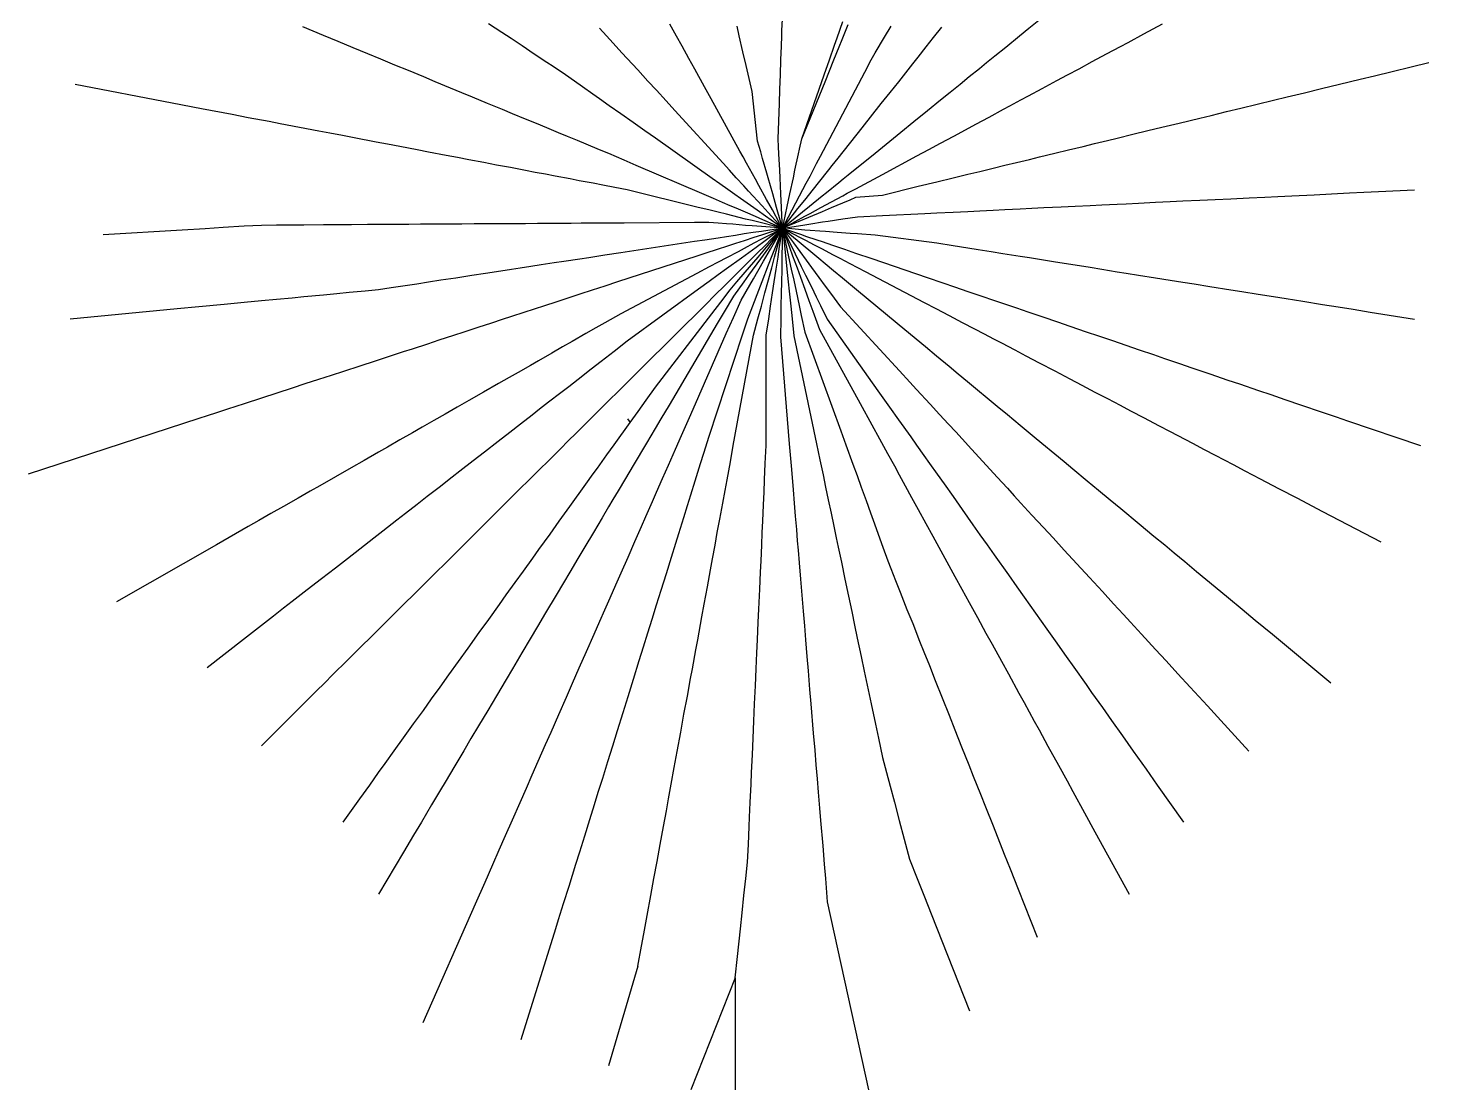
# Model space of a CAD drawing. Header units: millimetres. Extents: x 34 to 213, y 0 to 205.
# Drawn here: x 34 to 208, y 0 to 131.8 of the extents above; entities that cross this region are included whole.
import ezdxf

# ---------------------------------------------------------------- set-up
doc = ezdxf.new("R2010")
doc.units = ezdxf.units.MM

msp = doc.modelspace()

# ---------------------------------------------------------------- linework, layer by layer
at = {"color": 253, "true_color": 0x8faf8f}
for p, q in [((92.88, 131.28), (91.23, 132.38)), ((114.58, 130.82), (113.76, 132.31)), ((127.67, 131.52), (127.72, 132.94)), ((134.53, 130.64), (135.24, 132.67)), ((135.16, 130.42), (135.91, 132.27)), ((158.34, 131.81), (160.22, 133.33)), ((172.61, 131.11), (174.92, 132.35)), ((70.74, 130.91), (68.15, 131.98)), ((72.55, 130.16), (70.74, 130.91)), ((94.02, 130.52), (92.88, 131.28)), ((95.38, 129.62), (94.02, 130.52)), ((105.89, 130.85), (104.99, 131.84)), ((106.72, 129.95), (105.89, 130.85)), ((115.26, 129.6), (114.58, 130.82)), ((122.37, 130.88), (122.09, 132.08)), ((122.83, 128.87), (122.37, 130.88)), ((127.6, 129.6), (127.65, 130.88)), ((127.65, 130.88), (127.67, 131.52)), ((134.2, 129.7), (134.53, 130.64)), ((139.24, 128.76), (140.41, 130.71)), ((140.41, 130.71), (141.24, 132.09)), ((145.59, 129.49), (146.51, 130.65)), ((146.51, 130.65), (147.52, 131.93)), ((155.47, 129.48), (157.19, 130.88)), ((157.19, 130.88), (158.34, 131.81)), ((170.67, 130.06), (172.61, 131.11)), ((74.42, 129.39), (72.55, 130.16)), ((76.24, 128.63), (74.42, 129.39)), ((96.91, 128.6), (95.38, 129.62)), ((107.8, 128.78), (106.72, 129.95)), ((116.1, 128.07), (115.26, 129.6)), ((123.23, 127.19), (122.83, 128.87)), ((127.54, 127.9), (127.6, 129.6)), ((133.57, 127.9), (134.2, 129.7)), ((134.13, 127.9), (134.78, 129.5)), ((134.78, 129.5), (135.16, 130.42)), ((144.58, 128.22), (145.59, 129.49)), ((154.12, 128.38), (155.47, 129.48)), ((168, 128.63), (169.71, 129.55)), ((169.71, 129.55), (170.67, 130.06)), ((77.86, 127.97), (76.24, 128.63)), ((79.6, 127.24), (77.86, 127.97)), ((81.28, 126.55), (79.6, 127.24)), ((98.45, 127.58), (96.91, 128.6)), ((99.25, 127.05), (98.45, 127.58)), ((100.79, 126.03), (99.25, 127.05)), ((109.11, 127.35), (107.8, 128.78)), ((109.75, 126.64), (109.11, 127.35)), ((116.84, 126.74), (116.1, 128.07)), ((123.98, 123.94), (123.23, 127.19)), ((127.48, 126.03), (127.54, 127.9)), ((132.92, 126.03), (133.57, 127.9)), ((133.02, 125.17), (134.13, 127.9)), ((137.96, 126.34), (138.77, 127.88)), ((138.77, 127.88), (139.24, 128.76)), ((142.17, 125.18), (143.91, 127.38)), ((143.91, 127.38), (144.58, 128.22)), ((152.19, 126.82), (153.09, 127.55)), ((153.09, 127.55), (154.12, 128.38)), ((164.58, 126.79), (166.21, 127.67)), ((166.21, 127.67), (168, 128.63)), ((201.26, 125.92), (208.04, 127.56)), ((83.17, 125.77), (81.28, 126.55)), ((84.59, 125.18), (83.17, 125.77)), ((101.92, 125.23), (100.79, 126.03)), ((111.01, 125.26), (109.75, 126.64)), ((118.06, 124.52), (116.84, 126.74)), ((127.41, 124.25), (127.48, 126.03)), ((130.13, 118.08), (132.92, 126.03)), ((136.8, 124.15), (137.96, 126.34)), ((149.81, 124.89), (150.94, 125.81)), ((150.94, 125.81), (152.19, 126.82)), ((160, 124.33), (161.83, 125.32)), ((161.83, 125.32), (163.13, 126.01)), ((163.13, 126.01), (164.58, 126.79)), ((196.91, 124.86), (199.51, 125.49)), ((199.51, 125.49), (201.26, 125.92)), ((51.93, 122.51), (39.87, 124.81)), ((86.49, 124.39), (84.59, 125.18)), ((87.91, 123.8), (86.49, 124.39)), ((89.21, 123.27), (87.91, 123.8)), ((102.9, 124.54), (101.92, 125.23)), ((104.17, 123.64), (102.9, 124.54)), ((104.99, 123.06), (104.17, 123.64)), ((112.07, 124.11), (111.01, 125.26)), ((113.28, 122.79), (112.07, 124.11)), ((118.87, 123.05), (118.06, 124.52)), ((124.65, 117.79), (123.98, 123.94)), ((127.35, 122.47), (127.41, 124.25)), ((130.13, 118.08), (133.02, 125.17)), ((132.84, 116.65), (136.8, 124.15)), ((140.01, 122.45), (141.11, 123.85)), ((141.11, 123.85), (142.17, 125.18)), ((147.38, 122.92), (148.57, 123.88)), ((148.57, 123.88), (149.81, 124.89)), ((158.28, 123.41), (160, 124.33)), ((190.41, 123.29), (192.59, 123.81)), ((192.59, 123.81), (194.69, 124.32)), ((194.69, 124.32), (196.91, 124.86)), ((55.58, 121.81), (51.93, 122.51)), ((91.1, 122.48), (89.21, 123.27)), ((92.95, 121.72), (91.1, 122.48)), ((106.22, 122.19), (104.99, 123.06)), ((107.64, 121.19), (106.22, 122.19)), ((114.38, 121.59), (113.28, 122.79)), ((122.45, 116.57), (118.87, 123.05)), ((127.2, 118.08), (127.35, 122.47)), ((137.63, 119.46), (140.01, 122.45)), ((145.74, 121.59), (147.38, 122.92)), ((155.2, 121.75), (155.99, 122.18)), ((155.99, 122.18), (157.35, 122.91)), ((157.35, 122.91), (158.28, 123.41)), ((182.9, 121.47), (184.66, 121.89)), ((184.66, 121.89), (186.69, 122.38)), ((186.69, 122.38), (188.71, 122.87)), ((188.71, 122.87), (190.41, 123.29)), ((59.39, 121.09), (55.58, 121.81)), ((61.38, 120.71), (59.39, 121.09)), ((63.96, 120.22), (61.38, 120.71)), ((65.33, 119.96), (63.96, 120.22)), ((94.21, 121.19), (92.95, 121.72)), ((95.83, 120.52), (94.21, 121.19)), ((97.16, 119.97), (95.83, 120.52)), ((109.18, 120.1), (107.64, 121.19)), ((110.65, 119.06), (109.18, 120.1)), ((120.36, 115.05), (114.38, 121.59)), ((142.43, 118.9), (144.05, 120.22)), ((144.05, 120.22), (145.74, 121.59)), ((151.76, 119.9), (153.41, 120.79)), ((153.41, 120.79), (155.2, 121.75)), ((177.01, 120.04), (179.56, 120.66)), ((179.56, 120.66), (180.99, 121)), ((180.99, 121), (182.9, 121.47)), ((67.76, 119.49), (65.33, 119.96)), ((70.13, 119.04), (67.76, 119.49)), ((71.51, 118.78), (70.13, 119.04)), ((73.08, 118.48), (71.51, 118.78)), ((74.53, 118.21), (73.08, 118.48)), ((98.45, 119.44), (97.16, 119.97)), ((99.9, 118.84), (98.45, 119.44)), ((101.04, 118.37), (99.9, 118.84)), ((102.27, 117.86), (101.04, 118.37)), ((111.95, 118.15), (110.65, 119.06)), ((134.64, 115.69), (137.63, 119.46)), ((139.24, 116.32), (142.43, 118.9)), ((147.35, 117.54), (149.01, 118.43)), ((149.01, 118.43), (150.94, 119.46)), ((150.94, 119.46), (151.76, 119.9)), ((169.32, 118.18), (171.26, 118.65)), ((171.26, 118.65), (173.12, 119.1)), ((173.12, 119.1), (174.86, 119.52)), ((174.86, 119.52), (177.01, 120.04)), ((77.28, 117.68), (74.53, 118.21)), ((78.67, 117.42), (77.28, 117.68)), ((80.22, 117.12), (78.67, 117.42)), ((82.37, 116.71), (80.22, 117.12)), ((83.78, 116.44), (82.37, 116.71)), ((103.36, 117.41), (102.27, 117.86)), ((104.99, 116.73), (103.36, 117.41)), ((106.15, 116.25), (104.99, 116.73)), ((119.02, 113.15), (111.95, 118.15)), ((125.03, 116.48), (124.65, 117.79)), ((127.24, 117.11), (127.2, 118.08)), ((127.29, 116.21), (127.24, 117.11)), ((129.73, 116.21), (129.86, 116.79)), ((129.86, 116.79), (130.13, 118.08)), ((132.47, 115.94), (132.84, 116.65)), ((144.43, 115.96), (145.91, 116.76)), ((145.91, 116.76), (147.35, 117.54)), ((161.57, 116.3), (163.26, 116.71)), ((163.26, 116.71), (165.08, 117.15)), ((165.08, 117.15), (166.51, 117.5)), ((166.51, 117.5), (168.12, 117.89)), ((168.12, 117.89), (169.32, 118.18)), ((85.95, 116.03), (83.78, 116.44)), ((87.38, 115.76), (85.95, 116.03)), ((88.78, 115.49), (87.38, 115.76)), ((90.65, 115.14), (88.78, 115.49)), ((92.23, 114.83), (90.65, 115.14)), ((108.08, 115.43), (106.15, 116.25)), ((109.57, 114.79), (108.08, 115.43)), ((121.16, 114.18), (120.36, 115.05)), ((122.85, 115.86), (122.45, 116.57)), ((123.28, 115.07), (122.85, 115.86)), ((124.39, 113.06), (123.28, 115.07)), ((125.27, 115.64), (125.03, 116.48)), ((125.78, 113.83), (125.27, 115.64)), ((127.39, 114.18), (127.29, 116.21)), ((129.29, 114.18), (129.73, 116.21)), ((131.16, 113.46), (131.98, 115.03)), ((131.98, 115.03), (132.47, 115.94)), ((133.92, 114.79), (134.64, 115.69)), ((135.91, 113.62), (139.24, 116.32)), ((140.15, 113.66), (144.43, 115.96)), ((155.36, 114.8), (156.8, 115.15)), ((156.8, 115.15), (158.4, 115.53)), ((158.4, 115.53), (159.66, 115.84)), ((159.66, 115.84), (161.57, 116.3)), ((93.96, 114.51), (92.23, 114.83)), ((95.82, 114.15), (93.96, 114.51)), ((97.03, 113.92), (95.82, 114.15)), ((98.3, 113.68), (97.03, 113.92)), ((99.5, 113.45), (98.3, 113.68)), ((101.36, 113.1), (99.5, 113.45)), ((117.71, 111.3), (109.57, 114.79)), ((119.96, 112.49), (119.02, 113.15)), ((122, 113.26), (121.16, 114.18)), ((122.92, 112.25), (122, 113.26)), ((125.95, 113.24), (125.78, 113.83)), ((126.52, 111.26), (125.95, 113.24)), ((127.43, 113.24), (127.39, 114.18)), ((127.53, 111.26), (127.43, 113.24)), ((128.66, 111.26), (129.09, 113.24)), ((129.09, 113.24), (129.29, 114.18)), ((130.68, 112.56), (131.16, 113.46)), ((132.21, 112.63), (133.48, 114.23)), ((133.48, 114.23), (133.92, 114.79)), ((135.28, 113.11), (135.91, 113.62)), ((136.84, 111.89), (140.15, 113.66)), ((146.89, 112.74), (148.92, 113.24)), ((148.92, 113.24), (150.74, 113.68)), ((150.74, 113.68), (152.25, 114.04)), ((152.25, 114.04), (153.89, 114.44)), ((153.89, 114.44), (155.36, 114.8)), ((102.5, 112.88), (101.36, 113.1)), ((104.2, 112.56), (102.5, 112.88)), ((105.4, 112.33), (104.2, 112.56)), ((106.89, 112.04), (105.4, 112.33)), ((108.43, 111.75), (106.89, 112.04)), ((117.28, 109.57), (108.43, 111.75)), ((120.96, 111.78), (119.96, 112.49)), ((121.83, 111.17), (120.96, 111.78)), ((123.52, 111.6), (122.92, 112.25)), ((125.2, 109.77), (123.52, 111.6)), ((124.8, 112.31), (124.39, 113.06)), ((125.76, 110.57), (124.8, 112.31)), ((129.85, 111), (130.68, 112.56)), ((130.51, 110.48), (131.58, 111.84)), ((131.58, 111.84), (132.21, 112.63)), ((132.66, 110.99), (133.19, 111.42)), ((133.19, 111.42), (134.74, 112.68)), ((134.74, 112.68), (135.28, 113.11)), ((135.79, 111.32), (136.84, 111.89)), ((140.15, 111.11), (144.61, 112.19)), ((144.61, 112.19), (146.89, 112.74)), ((198.19, 111.36), (199.93, 111.45)), ((199.93, 111.45), (201.78, 111.54)), ((201.78, 111.54), (206.26, 111.75)), ((119.18, 110.66), (117.71, 111.3)), ((120.28, 110.19), (119.18, 110.66)), ((121.23, 109.78), (120.28, 110.19)), ((121.99, 109.46), (121.23, 109.78)), ((122.51, 110.68), (121.83, 111.17)), ((124.59, 109.21), (122.51, 110.68)), ((125.94, 108.95), (125.2, 109.77)), ((126.49, 109.26), (125.76, 110.57)), ((127.01, 109.54), (126.52, 111.26)), ((127.61, 109.54), (127.53, 111.26)), ((127.89, 107.68), (128.32, 109.7)), ((128.02, 107.52), (129.85, 111)), ((128.32, 109.7), (128.66, 111.26)), ((129.66, 109.42), (130.51, 110.48)), ((130.23, 109.02), (131.11, 109.73)), ((131.11, 109.73), (132.66, 110.99)), ((132.5, 109.55), (133.81, 110.26)), ((133.81, 110.26), (135.22, 111.01)), ((133.81, 109.55), (135.22, 110.14)), ((135.22, 111.01), (135.79, 111.32)), ((135.22, 110.14), (136.13, 110.53)), ((136.13, 110.53), (136.84, 110.83)), ((136.84, 110.83), (140.15, 111.11)), ((160.18, 109.54), (162.36, 109.64)), ((162.36, 109.64), (164.08, 109.72)), ((164.08, 109.72), (165.94, 109.81)), ((165.94, 109.81), (167.41, 109.88)), ((167.41, 109.88), (169.33, 109.98)), ((169.33, 109.98), (170.42, 110.03)), ((170.42, 110.03), (171.97, 110.1)), ((171.97, 110.1), (174.09, 110.2)), ((174.09, 110.2), (175.9, 110.29)), ((175.9, 110.29), (177.47, 110.37)), ((177.47, 110.37), (179.56, 110.47)), ((179.56, 110.47), (181.49, 110.56)), ((181.49, 110.56), (183.42, 110.65)), ((183.42, 110.65), (185.72, 110.76)), ((185.72, 110.76), (187.65, 110.86)), ((187.65, 110.86), (189.28, 110.93)), ((189.28, 110.93), (191, 111.02)), ((191, 111.02), (193.79, 111.15)), ((193.79, 111.15), (195.93, 111.25)), ((195.93, 111.25), (198.19, 111.36)), ((118.57, 109.25), (117.28, 109.57)), ((119.75, 108.96), (118.57, 109.25)), ((120.77, 108.71), (119.75, 108.96)), ((121.58, 108.51), (120.77, 108.71)), ((123.16, 108.12), (121.58, 108.51)), ((123.16, 108.96), (121.99, 109.46)), ((124.38, 108.43), (123.16, 108.96)), ((123.95, 107.93), (123.16, 108.12)), ((125.12, 107.64), (123.95, 107.93)), ((125.3, 108.04), (124.38, 108.43)), ((125.62, 108.49), (124.59, 109.21)), ((126.83, 107.38), (125.3, 108.04)), ((127.03, 107.49), (125.62, 108.49)), ((127.25, 107.53), (125.94, 108.95)), ((127.38, 107.63), (126.49, 109.26)), ((127.54, 107.7), (127.01, 109.54)), ((127.7, 107.7), (127.61, 109.54)), ((127.74, 106.99), (130.23, 109.02)), ((128.1, 107.46), (129.66, 109.42)), ((128.1, 107.15), (132.7, 109.08)), ((128.1, 107.15), (130.51, 108.49)), ((130.51, 108.49), (131.16, 108.83)), ((131.16, 108.83), (132.5, 109.55)), ((132.7, 109.08), (133.81, 109.55)), ((133.4, 107.86), (135.22, 108.14)), ((135.22, 108.14), (136.13, 108.28)), ((136.13, 108.28), (137.04, 108.42)), ((137.04, 108.42), (140.15, 108.57)), ((140.15, 108.57), (145.43, 108.83)), ((145.43, 108.83), (146.89, 108.9)), ((146.89, 108.9), (148.92, 108.99)), ((148.92, 108.99), (150.74, 109.08)), ((150.74, 109.08), (152.25, 109.16)), ((152.25, 109.16), (153.89, 109.23)), ((153.89, 109.23), (155.36, 109.3)), ((155.36, 109.3), (157.28, 109.4)), ((157.28, 109.4), (158.69, 109.46)), ((158.69, 109.46), (160.18, 109.54)), ((53.17, 106.75), (43.34, 106.15)), ((56.03, 106.92), (53.17, 106.75)), ((58.24, 107.06), (56.03, 106.92)), ((60.88, 107.22), (58.24, 107.06)), ((63.01, 107.34), (60.88, 107.22)), ((64.89, 107.36), (63.01, 107.34)), ((66.83, 107.37), (64.89, 107.36)), ((68.27, 107.38), (66.83, 107.37)), ((70.74, 107.39), (68.27, 107.38)), ((72.69, 107.41), (70.74, 107.39)), ((74.19, 107.42), (72.69, 107.41)), ((76.19, 107.43), (74.19, 107.42)), ((77.86, 107.44), (76.19, 107.43)), ((79.88, 107.45), (77.86, 107.44)), ((81.34, 107.46), (79.88, 107.45)), ((82.78, 107.47), (81.34, 107.46)), ((84.58, 107.48), (82.78, 107.47)), ((86.06, 107.49), (84.58, 107.48)), ((87.89, 107.5), (86.06, 107.49)), ((89.43, 107.51), (87.89, 107.5)), ((91.13, 107.52), (89.43, 107.51)), ((92.85, 107.53), (91.13, 107.52)), ((94.28, 107.54), (92.85, 107.53)), ((95.82, 107.55), (94.28, 107.54)), ((97.32, 107.56), (95.82, 107.55)), ((98.57, 107.57), (97.32, 107.56)), ((100.31, 107.58), (98.57, 107.57)), ((101.49, 107.59), (100.31, 107.58)), ((102.73, 107.6), (101.49, 107.59)), ((104.5, 107.61), (102.73, 107.6)), ((106.05, 107.62), (104.5, 107.61)), ((108.06, 107.63), (106.05, 107.62)), ((116.82, 107.68), (108.06, 107.63)), ((118.57, 107.7), (116.82, 107.68)), ((119.75, 107.61), (118.57, 107.7)), ((120.77, 107.53), (119.75, 107.61)), ((121.58, 107.47), (120.77, 107.53)), ((123.16, 107.34), (121.58, 107.47)), ((122.96, 106.27), (121.88, 106.1)), ((124.08, 106.44), (122.96, 106.27)), ((123.95, 107.28), (123.16, 107.34)), ((125.12, 107.19), (123.95, 107.28)), ((125.12, 106.59), (124.08, 106.44)), ((126.76, 107.23), (125.12, 107.64)), ((126.75, 107.07), (125.12, 107.19)), ((127.74, 106.99), (125.12, 106.14)), ((127.74, 106.99), (125.12, 106.59)), ((126.52, 106.35), (125.12, 105.61)), ((126.64, 106.19), (125.58, 105.43)), ((126.23, 104.37), (127.74, 106.99)), ((126.38, 105.39), (127.74, 106.99)), ((126.38, 105.65), (127.74, 106.99)), ((127.74, 106.99), (126.47, 105.23)), ((127.74, 106.99), (126.52, 106.35)), ((127.74, 106.99), (126.64, 106.19)), ((127.74, 106.99), (126.75, 107.07)), ((127.74, 106.99), (126.76, 107.23)), ((126.76, 103.4), (127.74, 106.99)), ((127.74, 106.99), (126.83, 107.38)), ((127.74, 106.99), (126.9, 104.8)), ((127.74, 106.99), (127.03, 107.49)), ((127.74, 106.99), (127.25, 107.53)), ((127.34, 104.42), (127.74, 106.99)), ((127.74, 106.99), (127.38, 107.63)), ((127.74, 106.99), (127.54, 107.7)), ((127.74, 106.99), (127.67, 103.4)), ((127.74, 106.99), (127.7, 107.7)), ((127.74, 106.99), (127.89, 107.68)), ((127.74, 106.99), (128.02, 107.52)), ((127.74, 106.99), (128.1, 107.46)), ((127.74, 106.99), (128.1, 107.15)), ((127.74, 106.99), (128.1, 107.05)), ((127.74, 106.99), (128.1, 107.05)), ((127.74, 106.99), (129.1, 105.16)), ((127.74, 106.99), (128.01, 104.42)), ((127.74, 106.99), (128.5, 103.44)), ((127.74, 106.99), (129.87, 105.88)), ((127.74, 106.99), (128.59, 104.65)), ((127.74, 106.99), (129.31, 103.81)), ((127.74, 106.99), (130.09, 106.19)), ((127.74, 106.99), (129.55, 105.49)), ((128.1, 107.05), (130.51, 107.42)), ((128.1, 107.05), (130.51, 106.79)), ((130.09, 106.19), (130.61, 106.01)), ((130.51, 107.42), (131.25, 107.53)), ((130.51, 106.79), (131.19, 106.74)), ((131.19, 106.74), (132.39, 106.65)), ((131.25, 107.53), (132.7, 107.76)), ((132.39, 106.65), (133.09, 106.6)), ((132.7, 107.76), (133.4, 107.86)), ((133.09, 106.6), (134.51, 106.5)), ((134.51, 106.5), (136.13, 106.38)), ((136.13, 106.38), (137.04, 106.31)), ((137.04, 106.31), (139.24, 106.15)), ((116.82, 105.33), (107.64, 103.93)), ((118.08, 105.52), (116.82, 105.33)), ((119.75, 105.77), (118.08, 105.52)), ((120.77, 105.93), (119.75, 105.77)), ((120.77, 104.72), (119.75, 104.39)), ((121.88, 106.1), (120.77, 105.93)), ((121.88, 105.09), (120.77, 104.72)), ((122.96, 105.44), (121.88, 105.09)), ((122.96, 104.47), (122.21, 104.07)), ((124.45, 104.6), (122.63, 103.28)), ((124.18, 105.83), (122.96, 105.44)), ((124.18, 105.11), (122.96, 104.47)), ((125.12, 106.14), (124.18, 105.83)), ((125.12, 105.61), (124.18, 105.11)), ((125.58, 105.43), (124.45, 104.6)), ((124.6, 103.88), (125.58, 104.86)), ((124.7, 103.41), (126.38, 105.39)), ((125.98, 104.54), (124.99, 103.17)), ((125.58, 104.86), (126.38, 105.65)), ((126.47, 105.23), (125.98, 104.54)), ((126.9, 104.8), (126.41, 103.54)), ((127.19, 103.4), (127.34, 104.42)), ((128.01, 104.42), (128.27, 101.91)), ((128.59, 104.65), (129, 103.55)), ((129.1, 105.16), (129.88, 104.09)), ((129.55, 105.49), (130.29, 104.88)), ((129.87, 105.88), (130.61, 105.49)), ((130.29, 104.88), (131.25, 104.08)), ((130.61, 106.01), (132.01, 105.54)), ((130.61, 105.49), (131.69, 104.92)), ((131.69, 104.92), (132.65, 104.42)), ((132.01, 105.54), (132.65, 105.32)), ((132.65, 105.32), (133.96, 104.87)), ((132.65, 104.42), (133.96, 103.73)), ((133.96, 104.87), (135.44, 104.37)), ((139.24, 106.15), (146.89, 105.16)), ((146.89, 105.16), (148.92, 104.84)), ((148.92, 104.84), (150.74, 104.55)), ((150.74, 104.55), (152.04, 104.34)), ((100.59, 102.85), (99.37, 102.67)), ((102.57, 103.15), (100.59, 102.85)), ((103.69, 103.32), (102.57, 103.15)), ((105.67, 103.63), (103.69, 103.32)), ((107.64, 103.93), (105.67, 103.63)), ((117.09, 103.52), (107.23, 100.31)), ((118.08, 103.85), (117.09, 103.52)), ((119.75, 104.39), (118.08, 103.85)), ((119.75, 102.77), (118.63, 102.18)), ((120.77, 103.31), (119.75, 102.77)), ((122.21, 104.07), (120.77, 103.31)), ((122.63, 103.28), (120.77, 101.93)), ((122.63, 101.93), (124.6, 103.88)), ((123.09, 101.51), (124.7, 103.41)), ((124.99, 103.17), (123.53, 101.14)), ((124.12, 100.72), (125.37, 102.89)), ((125.37, 102.89), (126.23, 104.37)), ((126.41, 103.54), (125.97, 102.4)), ((126.4, 102.06), (126.76, 103.4)), ((126.96, 101.91), (127.19, 103.4)), ((127.67, 103.4), (127.64, 101.91)), ((128.5, 103.44), (128.83, 101.91)), ((129, 103.55), (129.54, 102.06)), ((129.31, 103.81), (130.07, 102.25)), ((129.88, 104.09), (130.68, 103.01)), ((130.68, 103.01), (131.35, 102.11)), ((131.25, 104.08), (132.25, 103.25)), ((132.25, 103.25), (133.03, 102.61)), ((133.96, 103.73), (134.86, 103.26)), ((134.86, 103.26), (136.12, 102.6)), ((135.44, 104.37), (136.8, 103.9)), ((136.8, 103.9), (138.83, 103.22)), ((138.83, 103.22), (145.71, 100.87)), ((152.04, 104.34), (153.66, 104.08)), ((153.66, 104.08), (155.12, 103.85)), ((155.12, 103.85), (157.28, 103.51)), ((157.28, 103.51), (158.41, 103.33)), ((158.41, 103.33), (159.41, 103.17)), ((159.41, 103.17), (161.65, 102.81)), ((161.65, 102.81), (164.08, 102.42)), ((89.15, 101.11), (87.15, 100.8)), ((90.86, 101.37), (89.15, 101.11)), ((92.23, 101.58), (90.86, 101.37)), ((94.09, 101.86), (92.23, 101.58)), ((95.15, 102.02), (94.09, 101.86)), ((96.47, 102.22), (95.15, 102.02)), ((97.75, 102.42), (96.47, 102.22)), ((99.37, 102.67), (97.75, 102.42)), ((117.09, 101.37), (107.64, 96.37)), ((118.63, 102.18), (117.09, 101.37)), ((119.75, 101.18), (118.63, 100.37)), ((120.77, 101.93), (119.75, 101.18)), ((121.55, 100.86), (122.63, 101.93)), ((122.08, 100.32), (123.09, 101.51)), ((123.53, 101.14), (122.94, 100.32)), ((125.97, 102.4), (125.19, 100.35)), ((125.92, 100.28), (126.4, 102.06)), ((126.72, 100.34), (126.96, 101.91)), ((127.64, 101.91), (127.6, 100.25)), ((128.27, 101.91), (128.44, 100.31)), ((128.83, 101.91), (129.13, 100.54)), ((129.54, 102.06), (129.96, 100.9)), ((130.07, 102.25), (130.61, 101.17)), ((130.61, 101.17), (131.33, 99.71)), ((131.35, 102.11), (132.27, 100.85)), ((133.03, 102.61), (134.07, 101.75)), ((134.07, 101.75), (135.19, 100.82)), ((136.12, 102.6), (137.99, 101.62)), ((137.99, 101.62), (145.32, 97.78)), ((164.08, 102.42), (165.94, 102.13)), ((165.94, 102.13), (167.41, 101.89)), ((167.41, 101.89), (169.33, 101.59)), ((169.33, 101.59), (170.42, 101.41)), ((170.42, 101.41), (171.97, 101.17)), ((171.97, 101.17), (174.09, 100.83)), ((77.57, 99.34), (75.9, 99.18)), ((79.12, 99.57), (77.57, 99.34)), ((80.88, 99.84), (79.12, 99.57)), ((82.32, 100.06), (80.88, 99.84)), ((83.78, 100.29), (82.32, 100.06)), ((85.29, 100.52), (83.78, 100.29)), ((87.15, 100.8), (85.29, 100.52)), ((104.09, 99.28), (102.57, 98.79)), ((105.67, 99.8), (104.09, 99.28)), ((107.23, 100.31), (105.67, 99.8)), ((117.3, 99.4), (108.43, 92.95)), ((118.63, 100.37), (117.3, 99.4)), ((119.27, 98.59), (120.64, 99.95)), ((120.07, 97.79), (121.25, 99.34)), ((120.64, 99.95), (121.55, 100.86)), ((121.25, 99.34), (122.08, 100.32)), ((122.94, 100.32), (121.65, 98.53)), ((122.59, 98.06), (123.66, 99.91)), ((123.66, 99.91), (124.12, 100.72)), ((124.77, 99.27), (124.02, 97.3)), ((125.19, 100.35), (124.77, 99.27)), ((125.56, 98.96), (125.92, 100.28)), ((126.51, 98.96), (126.72, 100.34)), ((127.6, 100.25), (127.58, 98.96)), ((128.44, 100.31), (128.56, 99.18)), ((129.13, 100.54), (129.42, 99.18)), ((129.96, 100.9), (130.51, 99.41)), ((130.51, 99.41), (131.02, 98.01)), ((131.33, 99.71), (131.94, 98.46)), ((132.27, 100.85), (133.05, 99.8)), ((133.05, 99.8), (133.69, 98.94)), ((135.19, 100.82), (137.16, 99.19)), ((145.71, 100.87), (147.65, 100.21)), ((147.65, 100.21), (149.09, 99.72)), ((149.09, 99.72), (150.76, 99.15)), ((174.09, 100.83), (175.9, 100.54)), ((175.9, 100.54), (177.47, 100.29)), ((177.47, 100.29), (178.88, 100.07)), ((178.88, 100.07), (180.81, 99.76)), ((180.81, 99.76), (183.42, 99.34)), ((183.42, 99.34), (184.81, 99.12)), ((58.4, 97.52), (55.24, 97.22)), ((60.88, 97.75), (58.4, 97.52)), ((63.01, 97.96), (60.88, 97.75)), ((64.89, 98.14), (63.01, 97.96)), ((66.83, 98.32), (64.89, 98.14)), ((68.27, 98.46), (66.83, 98.32)), ((70.74, 98.69), (68.27, 98.46)), ((72.39, 98.85), (70.74, 98.69)), ((73.93, 98.99), (72.39, 98.85)), ((75.9, 99.18), (73.93, 98.99)), ((99.57, 97.81), (98.17, 97.35)), ((100.81, 98.21), (99.57, 97.81)), ((102.57, 98.79), (100.81, 98.21)), ((110.22, 89.6), (118.29, 97.61)), ((118.29, 97.61), (119.27, 98.59)), ((118.97, 96.37), (120.07, 97.79)), ((121.65, 98.53), (120.5, 96.6)), ((121.65, 95.92), (122.59, 98.06)), ((125.12, 97.3), (125.56, 98.96)), ((126.25, 97.3), (126.51, 98.96)), ((127.58, 98.96), (127.54, 97.3)), ((128.56, 99.18), (128.76, 97.3)), ((129.42, 99.18), (129.8, 97.41)), ((131.02, 98.01), (131.5, 96.68)), ((131.94, 98.46), (132.47, 97.4)), ((133.69, 98.94), (134.96, 97.22)), ((137.16, 99.19), (142.93, 94.41)), ((145.32, 97.78), (146.78, 97.01)), ((150.76, 99.15), (152.25, 98.64)), ((152.25, 98.64), (154.18, 97.98)), ((154.18, 97.98), (155.43, 97.56)), ((155.43, 97.56), (156.8, 97.09)), ((184.81, 99.12), (186.83, 98.8)), ((186.83, 98.8), (188.73, 98.5)), ((188.73, 98.5), (190.29, 98.25)), ((190.29, 98.25), (192.36, 97.92)), ((192.36, 97.92), (194.81, 97.53)), ((194.81, 97.53), (196.75, 97.22)), ((52.55, 96.97), (39.24, 95.7)), ((55.24, 97.22), (52.55, 96.97)), ((94.09, 96.02), (92.93, 95.64)), ((95.61, 96.52), (94.09, 96.02)), ((96.91, 96.94), (95.61, 96.52)), ((98.17, 97.35), (96.91, 96.94)), ((107.64, 96.37), (105.67, 95.24)), ((111.98, 87.25), (118.97, 96.37)), ((120.5, 96.6), (119.64, 95.15)), ((120.76, 93.9), (121.65, 95.92)), ((124.02, 97.3), (123.4, 95.7)), ((124.14, 93.69), (124.69, 95.74)), ((124.69, 95.74), (125.12, 97.3)), ((125.7, 93.69), (126.02, 95.74)), ((126.02, 95.74), (126.25, 97.3)), ((127.51, 95.74), (127.47, 93.51)), ((127.54, 97.3), (127.51, 95.74)), ((128.76, 97.3), (128.93, 95.74)), ((128.93, 95.74), (129.15, 93.62)), ((129.8, 97.41), (130.07, 96.16)), ((130.07, 96.16), (130.52, 94.09)), ((131.5, 96.68), (132.33, 94.41)), ((132.47, 97.4), (133.3, 95.7)), ((134.96, 97.22), (142.27, 89.27)), ((146.78, 97.01), (148.44, 96.14)), ((148.44, 96.14), (150.05, 95.3)), ((156.8, 97.09), (158.21, 96.61)), ((158.21, 96.61), (160.07, 95.98)), ((160.07, 95.98), (161.88, 95.36)), ((196.75, 97.22), (198.63, 96.92)), ((198.63, 96.92), (200.75, 96.58)), ((200.75, 96.58), (206.26, 95.7)), ((88.17, 94.09), (86.88, 93.67)), ((89.91, 94.66), (88.17, 94.09)), ((91.58, 95.2), (89.91, 94.66)), ((92.93, 95.64), (91.58, 95.2)), ((104.57, 94.61), (103.32, 93.9)), ((105.67, 95.24), (104.57, 94.61)), ((119.64, 95.15), (113.64, 85.03)), ((123.4, 95.7), (122.73, 93.69)), ((130.52, 94.09), (134.97, 81.84)), ((132.33, 94.41), (137.37, 85.23)), ((133.3, 95.7), (139.6, 86.81)), ((142.93, 94.41), (145.49, 92.29)), ((150.05, 95.3), (151.57, 94.5)), ((151.57, 94.5), (152.78, 93.86)), ((161.88, 95.36), (163.45, 94.82)), ((163.45, 94.82), (165.45, 94.14)), ((165.45, 94.14), (166.98, 93.62)), ((83.64, 92.61), (81.73, 91.99)), ((85.06, 93.08), (83.64, 92.61)), ((86.88, 93.67), (85.06, 93.08)), ((100.42, 92.25), (99.07, 91.47)), ((101.62, 92.93), (100.42, 92.25)), ((103.32, 93.9), (101.62, 92.93)), ((108.43, 92.95), (106.82, 91.7)), ((116.34, 83.85), (120.76, 93.9)), ((122.73, 93.69), (118.57, 81.11)), ((121.63, 80.03), (124.14, 93.69)), ((125.7, 79.99), (125.7, 93.69)), ((127.47, 93.51), (128.57, 80.23)), ((129.15, 93.62), (131.96, 80.23)), ((145.49, 92.29), (146.88, 91.14)), ((152.78, 93.86), (153.96, 93.25)), ((153.96, 93.25), (154.93, 92.74)), ((154.93, 92.74), (156.59, 91.87)), ((166.98, 93.62), (168.73, 93.03)), ((168.73, 93.03), (170.38, 92.46)), ((170.38, 92.46), (172.05, 91.89)), ((77.15, 90.5), (75.24, 89.88)), ((79.12, 91.14), (77.15, 90.5)), ((80.62, 91.63), (79.12, 91.14)), ((81.73, 91.99), (80.62, 91.63)), ((97.44, 90.54), (96.42, 89.96)), ((99.07, 91.47), (97.44, 90.54)), ((106.82, 91.7), (105.2, 90.44)), ((146.88, 91.14), (148.44, 89.85)), ((156.59, 91.87), (157.95, 91.16)), ((157.95, 91.16), (159.64, 90.27)), ((172.05, 91.89), (173.81, 91.29)), ((173.81, 91.29), (175.17, 90.83)), ((175.17, 90.83), (177.07, 90.18)), ((73.19, 89.21), (71.69, 88.72)), ((75.24, 89.88), (73.19, 89.21)), ((94.9, 89.09), (93.78, 88.45)), ((96.42, 89.96), (94.9, 89.09)), ((103.99, 89.5), (102.34, 88.22)), ((105.2, 90.44), (103.99, 89.5)), ((108.82, 88.21), (110.22, 89.6)), ((142.27, 89.27), (143.55, 87.88)), ((148.44, 89.85), (149.57, 88.91)), ((149.57, 88.91), (150.71, 87.96)), ((159.64, 90.27), (161.56, 89.26)), ((161.56, 89.26), (163.45, 88.27)), ((177.07, 90.18), (178.6, 89.66)), ((178.6, 89.66), (180.81, 88.91)), ((180.81, 88.91), (183.06, 88.14)), ((66.83, 87.13), (64.91, 86.51)), ((68.4, 87.65), (66.83, 87.13)), ((70.11, 88.21), (68.4, 87.65)), ((71.69, 88.72), (70.11, 88.21)), ((92.46, 87.7), (90.58, 86.62)), ((93.78, 88.45), (92.46, 87.7)), ((101.18, 87.31), (100.21, 86.56)), ((102.34, 88.22), (101.18, 87.31)), ((107.32, 86.73), (108.82, 88.21)), ((110.81, 85.64), (111.98, 87.25)), ((143.55, 87.88), (144.4, 86.96)), ((150.71, 87.96), (151.98, 86.91)), ((163.45, 88.27), (164.9, 87.51)), ((164.9, 87.51), (166.55, 86.64)), ((183.06, 88.14), (184.51, 87.65)), ((184.51, 87.65), (186.87, 86.84)), ((63.01, 85.89), (60.88, 85.19)), ((64.91, 86.51), (63.01, 85.89)), ((88.78, 85.6), (87.31, 84.76)), ((90.58, 86.62), (88.78, 85.6)), ((98.69, 85.38), (97.57, 84.51)), ((100.21, 86.56), (98.69, 85.38)), ((104.59, 84.02), (106.21, 85.62)), ((106.21, 85.62), (107.32, 86.73)), ((109.8, 84.23), (110.81, 85.64)), ((139.6, 86.81), (141.04, 84.78)), ((144.4, 86.96), (146.08, 85.13)), ((151.98, 86.91), (153.17, 85.92)), ((153.17, 85.92), (154.42, 84.89)), ((166.55, 86.64), (168.11, 85.83)), ((168.11, 85.83), (169.7, 85)), ((186.87, 86.84), (188.39, 86.33)), ((188.39, 86.33), (190.12, 85.73)), ((190.12, 85.73), (192.2, 85.03)), ((56.27, 83.69), (55.24, 83.36)), ((57.41, 84.06), (56.27, 83.69)), ((58.81, 84.52), (57.41, 84.06)), ((60.88, 85.19), (58.81, 84.52)), ((85.82, 83.91), (84.43, 83.11)), ((87.31, 84.76), (85.82, 83.91)), ((96.63, 83.78), (95.18, 82.65)), ((97.57, 84.51), (96.63, 83.78)), ((103.56, 82.99), (104.59, 84.02)), ((108.83, 82.88), (109.8, 84.23)), ((113.64, 85.03), (112.62, 83.32)), ((115.19, 81.24), (116.34, 83.85)), ((137.37, 85.23), (138.83, 82.58)), ((141.04, 84.78), (142.16, 83.2)), ((146.08, 85.13), (147.26, 83.85)), ((147.26, 83.85), (148.37, 82.64)), ((154.42, 84.89), (155.67, 83.85)), ((155.67, 83.85), (157.24, 82.55)), ((169.7, 85), (170.98, 84.32)), ((170.98, 84.32), (172.66, 83.44)), ((192.2, 85.03), (194.67, 84.19)), ((194.67, 84.19), (196.5, 83.56)), ((196.5, 83.56), (197.92, 83.08)), ((55.24, 83.36), (34.02, 76.44)), ((82.98, 82.29), (81.76, 81.59)), ((84.43, 83.11), (82.98, 82.29)), ((95.18, 82.65), (93.87, 81.64)), ((102.15, 81.59), (103.56, 82.99)), ((106.83, 80.1), (108.83, 82.88)), ((108.49, 83.32), (108.83, 82.88)), ((111.9, 82.12), (110.83, 80.31)), ((112.62, 83.32), (111.9, 82.12)), ((134.97, 81.84), (135.61, 80.08)), ((138.83, 82.58), (139.78, 80.84)), ((142.16, 83.2), (143.67, 81.07)), ((148.37, 82.64), (149.25, 81.69)), ((157.24, 82.55), (159.01, 81.09)), ((172.66, 83.44), (174.45, 82.51)), ((174.45, 82.51), (175.9, 81.74)), ((197.92, 83.08), (206.98, 79.99)), ((80.2, 80.7), (78.67, 79.82)), ((81.76, 81.59), (80.2, 80.7)), ((92.41, 80.51), (90.71, 79.18)), ((93.87, 81.64), (92.41, 80.51)), ((100.19, 79.64), (101.08, 80.53)), ((101.08, 80.53), (102.15, 81.59)), ((105.93, 78.84), (106.83, 80.1)), ((110.83, 80.31), (109.19, 77.54)), ((114.45, 79.56), (115.19, 81.24)), ((118.57, 81.11), (117.92, 79.02)), ((128.57, 80.23), (128.8, 77.48)), ((131.96, 80.23), (132.38, 78.24)), ((135.61, 80.08), (136.48, 77.7)), ((139.78, 80.84), (140.78, 79.02)), ((143.67, 81.07), (144.4, 80.05)), ((149.25, 81.69), (150.04, 80.82)), ((150.04, 80.82), (151.22, 79.54)), ((159.01, 81.09), (159.94, 80.31)), ((159.94, 80.31), (161.56, 78.98)), ((175.9, 81.74), (178.65, 80.3)), ((178.65, 80.3), (180.12, 79.53)), ((77.57, 79.19), (75.76, 78.16)), ((78.67, 79.82), (77.57, 79.19)), ((90.71, 79.18), (89.31, 78.1)), ((97.15, 76.63), (99.07, 78.53)), ((99.07, 78.53), (100.19, 79.64)), ((104.75, 77.2), (105.93, 78.84)), ((113.57, 77.55), (114.45, 79.56)), ((117.92, 79.02), (117.52, 77.73)), ((121.26, 77.99), (121.63, 80.03)), ((125.6, 77.79), (125.7, 79.99)), ((140.78, 79.02), (141.63, 77.47)), ((144.4, 80.05), (145.3, 78.77)), ((145.3, 78.77), (146, 77.78)), ((151.22, 79.54), (152.63, 78.01)), ((161.56, 78.98), (162.73, 78.01)), ((180.12, 79.53), (181.49, 78.81)), ((181.49, 78.81), (183.73, 77.64)), ((74.15, 77.24), (72.2, 76.13)), ((75.76, 78.16), (74.15, 77.24)), ((87.67, 76.82), (86.72, 76.08)), ((89.31, 78.1), (87.67, 76.82)), ((96.36, 75.84), (97.15, 76.63)), ((104.23, 76.48), (104.75, 77.2)), ((109.19, 77.54), (108.22, 75.91)), ((112.85, 75.93), (113.57, 77.55)), ((117.52, 77.73), (116.86, 75.6)), ((120.85, 75.76), (121.26, 77.99)), ((125.51, 75.76), (125.6, 77.79)), ((128.8, 77.48), (128.92, 76.04)), ((132.38, 78.24), (132.78, 76.36)), ((136.48, 77.7), (137, 76.27)), ((141.63, 77.47), (142.23, 76.38)), ((146, 77.78), (146.95, 76.44)), ((152.63, 78.01), (154.4, 76.09)), ((162.73, 78.01), (163.79, 77.13)), ((163.79, 77.13), (165.58, 75.64)), ((183.73, 77.64), (185.17, 76.88)), ((185.17, 76.88), (187.06, 75.89)), ((70.26, 75.02), (69.08, 74.35)), ((72.2, 76.13), (70.26, 75.02)), ((86.72, 76.08), (85.08, 74.81)), ((94.99, 74.49), (96.36, 75.84)), ((101.32, 72.43), (103.32, 75.22)), ((103.32, 75.22), (104.23, 76.48)), ((108.22, 75.91), (107.32, 74.4)), ((112.09, 74.2), (112.85, 75.93)), ((116.86, 75.6), (116.32, 73.86)), ((120.6, 74.43), (120.85, 75.76)), ((125.44, 74.22), (125.51, 75.76)), ((128.92, 76.04), (129.05, 74.52)), ((132.78, 76.36), (133.09, 74.85)), ((133.09, 74.85), (133.43, 73.26)), ((137, 76.27), (137.51, 74.85)), ((137.51, 74.85), (138.12, 73.19)), ((142.23, 76.38), (142.98, 75.01)), ((142.98, 75.01), (143.78, 73.55)), ((146.95, 76.44), (147.8, 75.24)), ((147.8, 75.24), (148.92, 73.66)), ((154.4, 76.09), (155.67, 74.7)), ((165.58, 75.64), (166.98, 74.48)), ((187.06, 75.89), (189.35, 74.69)), ((67.58, 73.49), (65.77, 72.45)), ((69.08, 74.35), (67.58, 73.49)), ((83.6, 73.66), (82.35, 72.69)), ((85.08, 74.81), (83.6, 73.66)), ((93.45, 72.96), (94.99, 74.49)), ((106.68, 73.32), (106.13, 72.39)), ((107.32, 74.4), (106.68, 73.32)), ((111.59, 73.07), (112.09, 74.2)), ((116.32, 73.86), (115.9, 72.52)), ((120.32, 72.87), (120.6, 74.43)), ((125.37, 72.64), (125.44, 74.22)), ((129.05, 74.52), (129.19, 72.87)), ((133.43, 73.26), (133.78, 71.61)), ((138.12, 73.19), (138.67, 71.66)), ((143.78, 73.55), (144.6, 72.06)), ((148.92, 73.66), (150.04, 72.08)), ((155.67, 74.7), (156.52, 73.78)), ((156.52, 73.78), (157.36, 72.87)), ((166.98, 74.48), (168.44, 73.27)), ((168.44, 73.27), (169.76, 72.18)), ((189.35, 74.69), (191.7, 73.46)), ((191.7, 73.46), (192.85, 72.86)), ((64.18, 71.55), (62.7, 70.7)), ((65.77, 72.45), (64.18, 71.55)), ((80.89, 71.55), (79.83, 70.73)), ((82.35, 72.69), (80.89, 71.55)), ((91.17, 70.69), (92.56, 72.07)), ((92.56, 72.07), (93.45, 72.96)), ((100.01, 70.61), (101.32, 72.43)), ((106.13, 72.39), (105.32, 71.03)), ((110.76, 71.18), (111.59, 73.07)), ((115.9, 72.52), (115.44, 71.05)), ((119.95, 70.85), (120.32, 72.87)), ((125.28, 70.61), (125.37, 72.64)), ((129.19, 72.87), (129.32, 71.24)), ((133.78, 71.61), (134.11, 70)), ((138.67, 71.66), (139.17, 70.28)), ((144.6, 72.06), (145.55, 70.32)), ((150.04, 72.08), (151.4, 70.16)), ((157.36, 72.87), (158.73, 71.38)), ((158.73, 71.38), (160.15, 69.83)), ((169.76, 72.18), (172.05, 70.28)), ((192.85, 72.86), (194.81, 71.83)), ((194.81, 71.83), (202.06, 68.03)), ((61.38, 69.95), (59.81, 69.05)), ((62.7, 70.7), (61.38, 69.95)), ((79.83, 70.73), (78.11, 69.39)), ((88.65, 68.19), (90.22, 69.75)), ((90.22, 69.75), (91.17, 70.69)), ((98.87, 69.02), (100.01, 70.61)), ((105.32, 71.03), (104.25, 69.23)), ((109.4, 68.08), (110.22, 69.96)), ((110.22, 69.96), (110.76, 71.18)), ((115.44, 71.05), (114.82, 69.06)), ((119.64, 69.2), (119.95, 70.85)), ((125.22, 69.2), (125.28, 70.61)), ((129.32, 71.24), (129.46, 69.58)), ((134.11, 70), (134.42, 68.55)), ((139.17, 70.28), (139.64, 69)), ((145.55, 70.32), (146.41, 68.75)), ((151.4, 70.16), (152.27, 68.93)), ((160.15, 69.83), (161.35, 68.53)), ((172.05, 70.28), (173.87, 68.77)), ((59.81, 69.05), (57.41, 67.68)), ((76.99, 68.52), (75.24, 67.16)), ((78.11, 69.39), (76.99, 68.52)), ((86.94, 66.49), (88.65, 68.19)), ((97.48, 67.09), (98.87, 69.02)), ((104.25, 69.23), (103.18, 67.42)), ((108.55, 66.15), (109.4, 68.08)), ((114.82, 69.06), (114.45, 67.86)), ((119.36, 67.64), (119.64, 69.2)), ((125.15, 67.64), (125.22, 69.2)), ((129.46, 69.58), (129.58, 68.17)), ((129.58, 68.17), (129.67, 67.01)), ((134.42, 68.55), (134.67, 67.37)), ((139.64, 69), (140.22, 67.4)), ((146.41, 68.75), (147.67, 66.46)), ((152.27, 68.93), (153.18, 67.66)), ((161.35, 68.53), (162.73, 67.03)), ((173.87, 68.77), (175.21, 67.66)), ((57.41, 67.68), (45.01, 60.6)), ((75.24, 67.16), (73.69, 65.96)), ((85.82, 65.38), (86.94, 66.49)), ((96.71, 66.02), (97.48, 67.09)), ((103.18, 67.42), (102.33, 65.99)), ((107.68, 64.19), (108.55, 66.15)), ((114.45, 67.86), (113.9, 66.1)), ((119.05, 65.96), (119.36, 67.64)), ((125.07, 65.69), (125.15, 67.64)), ((129.67, 67.01), (129.8, 65.45)), ((134.67, 67.37), (135.06, 65.52)), ((140.22, 67.4), (140.84, 65.69)), ((147.67, 66.46), (148.41, 65.11)), ((153.18, 67.66), (154.04, 66.43)), ((154.04, 66.43), (155.8, 63.95)), ((162.73, 67.03), (164.28, 65.34)), ((175.21, 67.66), (176.39, 66.69)), ((176.39, 66.69), (177.7, 65.6)), ((72.2, 64.8), (70.49, 63.47)), ((73.69, 65.96), (72.2, 64.8)), ((84.73, 64.3), (85.82, 65.38)), ((94.54, 63.01), (95.56, 64.42)), ((95.56, 64.42), (96.71, 66.02)), ((102.33, 65.99), (101.32, 64.29)), ((113.9, 66.1), (113.27, 64.07)), ((118.41, 62.47), (118.8, 64.58)), ((118.8, 64.58), (119.05, 65.96)), ((125, 64.3), (125.07, 65.69)), ((129.8, 65.45), (129.97, 63.41)), ((135.06, 65.52), (135.5, 63.41)), ((140.84, 65.69), (141.18, 64.76)), ((141.18, 64.76), (141.79, 63.23)), ((148.41, 65.11), (149.15, 63.76)), ((164.28, 65.34), (165.87, 63.61)), ((177.7, 65.6), (179.18, 64.38)), ((70.49, 63.47), (68.7, 62.08)), ((82.07, 61.65), (83.13, 62.71)), ((83.13, 62.71), (84.73, 64.3)), ((93.42, 61.45), (94.54, 63.01)), ((100.54, 62.98), (99.61, 61.41)), ((101.32, 64.29), (100.54, 62.98)), ((106.17, 60.74), (107.19, 63.08)), ((107.19, 63.08), (107.68, 64.19)), ((113.27, 64.07), (112.63, 62.01)), ((124.91, 62.18), (125, 64.3)), ((129.97, 63.41), (130.18, 60.95)), ((135.5, 63.41), (135.94, 61.32)), ((141.79, 63.23), (142.36, 61.79)), ((149.15, 63.76), (150.02, 62.18)), ((155.8, 63.95), (156.86, 62.46)), ((165.87, 63.61), (167.47, 61.87)), ((179.18, 64.38), (181.49, 62.46)), ((68.7, 62.08), (66.83, 60.63)), ((80.67, 60.27), (82.07, 61.65)), ((92.57, 60.25), (93.42, 61.45)), ((99.61, 61.41), (98.31, 59.22)), ((112.63, 62.01), (112.05, 60.17)), ((118.02, 60.33), (118.41, 62.47)), ((124.8, 59.7), (124.91, 62.18)), ((130.18, 60.95), (130.3, 59.43)), ((135.94, 61.32), (136.34, 59.4)), ((142.36, 61.79), (143.2, 59.67)), ((150.02, 62.18), (150.94, 60.51)), ((156.86, 62.46), (157.75, 61.2)), ((157.75, 61.2), (159.18, 59.18)), ((167.47, 61.87), (168.87, 60.35)), ((181.49, 62.46), (183.12, 61.11)), ((183.12, 61.11), (184.83, 59.69)), ((65.77, 59.8), (64.51, 58.83)), ((66.83, 60.63), (65.77, 59.8)), ((79.07, 58.68), (80.67, 60.27)), ((91.24, 58.41), (92.57, 60.25)), ((98.31, 59.22), (97.31, 57.53)), ((105.04, 58.19), (105.66, 59.59)), ((105.66, 59.59), (106.17, 60.74)), ((112.05, 60.17), (111.5, 58.39)), ((117.72, 58.73), (118.02, 60.33)), ((124.73, 58.08), (124.8, 59.7)), ((130.3, 59.43), (130.45, 57.63)), ((136.34, 59.4), (136.7, 57.72)), ((143.2, 59.67), (143.91, 57.9)), ((150.94, 60.51), (151.95, 58.66)), ((159.18, 59.18), (160.57, 57.22)), ((168.87, 60.35), (170.08, 59.03)), ((184.83, 59.69), (186.46, 58.34)), ((63.01, 57.66), (60.79, 55.94)), ((64.51, 58.83), (63.01, 57.66)), ((76.81, 56.44), (78.04, 57.66)), ((78.04, 57.66), (79.07, 58.68)), ((90.06, 56.78), (91.24, 58.41)), ((97.31, 57.53), (96.4, 56.01)), ((104.33, 56.57), (105.04, 58.19)), ((111.5, 58.39), (110.98, 56.72)), ((117.2, 55.88), (117.72, 58.73)), ((124.63, 55.88), (124.73, 58.08)), ((130.45, 57.63), (130.6, 55.88)), ((136.7, 57.72), (137.03, 56.11)), ((143.91, 57.9), (144.77, 55.72)), ((151.95, 58.66), (153.01, 56.72)), ((170.08, 59.03), (170.98, 58.06)), ((170.98, 58.06), (172.35, 56.57)), ((186.46, 58.34), (188.6, 56.57)), ((60.79, 55.94), (56.27, 52.42)), ((75.24, 54.88), (76.81, 56.44)), ((88.69, 54.87), (90.06, 56.78)), ((96.4, 56.01), (95.36, 54.26)), ((103.38, 54.42), (104.33, 56.57)), ((110.98, 56.72), (110.44, 54.98)), ((116.97, 54.63), (117.2, 55.88)), ((124.56, 54.29), (124.63, 55.88)), ((130.6, 55.88), (130.77, 53.83)), ((137.03, 56.11), (137.51, 53.83)), ((144.77, 55.72), (145.3, 54.39)), ((153.01, 56.72), (153.77, 55.35)), ((160.57, 57.22), (161.61, 55.76)), ((161.61, 55.76), (162.97, 53.83)), ((172.35, 56.57), (174.09, 54.68)), ((188.6, 56.57), (195.87, 50.55)), ((73.69, 53.34), (75.24, 54.88)), ((87.49, 53.19), (88.69, 54.87)), ((95.36, 54.26), (94.19, 52.28)), ((102.49, 52.39), (103.38, 54.42)), ((110.44, 54.98), (109.9, 53.27)), ((116.54, 52.3), (116.97, 54.63)), ((124.47, 52.3), (124.56, 54.29)), ((145.3, 54.39), (145.98, 52.69)), ((153.77, 55.35), (154.93, 53.23)), ((174.09, 54.68), (175.39, 53.26)), ((71.86, 51.52), (73.69, 53.34)), ((86.28, 51.52), (87.49, 53.19)), ((94.19, 52.28), (93.4, 50.96)), ((101.67, 50.51), (102.49, 52.39)), ((109.9, 53.27), (109.19, 50.97)), ((116.32, 51.08), (116.54, 52.3)), ((124.38, 50.18), (124.47, 52.3)), ((130.77, 53.83), (130.92, 52.03)), ((137.51, 53.83), (137.9, 51.98)), ((145.98, 52.69), (146.72, 50.83)), ((154.93, 53.23), (155.8, 51.65)), ((162.97, 53.83), (163.94, 52.47)), ((163.94, 52.47), (165.44, 50.35)), ((175.39, 53.26), (176.86, 51.67)), ((69.83, 49.51), (70.88, 50.55)), ((70.88, 50.55), (71.86, 51.52)), ((85.2, 50.02), (86.28, 51.52)), ((93.4, 50.96), (92.2, 48.93)), ((100.89, 48.76), (101.67, 50.51)), ((109.19, 50.97), (108.52, 48.81)), ((115.92, 48.88), (116.32, 51.08)), ((130.92, 52.03), (131.11, 49.7)), ((137.9, 51.98), (138.39, 49.67)), ((146.72, 50.83), (147.57, 48.69)), ((155.8, 51.65), (157.1, 49.27)), ((176.86, 51.67), (178.39, 50)), ((68.4, 48.09), (69.83, 49.51)), ((84.15, 48.55), (85.2, 50.02)), ((92.2, 48.93), (91.13, 47.13)), ((99.95, 46.62), (100.89, 48.76)), ((108.52, 48.81), (107.89, 46.82)), ((115.5, 46.64), (115.92, 48.88)), ((124.28, 47.95), (124.38, 50.18)), ((131.11, 49.7), (131.26, 47.95)), ((138.39, 49.67), (138.75, 47.95)), ((157.1, 49.27), (157.75, 48.09)), ((165.44, 50.35), (166.14, 49.36)), ((166.14, 49.36), (167.47, 47.48)), ((178.39, 50), (180.52, 47.69)), ((66.71, 46.41), (68.4, 48.09)), ((81.92, 45.45), (83.13, 47.13)), ((83.13, 47.13), (84.15, 48.55)), ((91.13, 47.13), (89.98, 45.2)), ((124.18, 45.79), (124.28, 47.95)), ((131.26, 47.95), (131.56, 44.29)), ((138.75, 47.95), (139.29, 45.4)), ((147.57, 48.69), (148.42, 46.54)), ((157.75, 48.09), (159.01, 45.8)), ((167.47, 47.48), (168.61, 45.88)), ((180.52, 47.69), (182.18, 45.88)), ((63.01, 42.74), (66.71, 46.41)), ((80.67, 43.72), (81.92, 45.45)), ((98.99, 44.43), (99.95, 46.62)), ((107.89, 46.82), (107.2, 44.58)), ((115.1, 44.43), (115.5, 46.64)), ((124.09, 43.69), (124.18, 45.79)), ((139.29, 45.4), (139.65, 43.68)), ((148.42, 46.54), (149.15, 44.72)), ((159.01, 45.8), (159.6, 44.72)), ((168.61, 45.88), (169.96, 43.97)), ((182.18, 45.88), (185.68, 42.08)), ((79.51, 42.09), (80.67, 43.72)), ((89.04, 43.62), (88.14, 42.09)), ((89.98, 45.2), (89.04, 43.62)), ((98.3, 42.88), (98.99, 44.43)), ((107.2, 44.58), (106.6, 42.67)), ((114.66, 42.03), (115.1, 44.43)), ((124, 41.62), (124.09, 43.69)), ((131.56, 44.29), (131.74, 42.18)), ((139.65, 43.68), (140.15, 41.28)), ((149.15, 44.72), (149.99, 42.59)), ((159.6, 44.72), (160.71, 42.69)), ((169.96, 43.97), (171.3, 42.08)), ((78.39, 40.53), (79.51, 42.09)), ((88.14, 42.09), (86.91, 40.02)), ((97.39, 40.81), (98.3, 42.88)), ((106.6, 42.67), (106.01, 40.75)), ((114.29, 40.05), (114.66, 42.03)), ((131.74, 42.18), (131.89, 40.35)), ((149.99, 42.59), (150.88, 40.35)), ((160.71, 42.69), (162.01, 40.33)), ((171.3, 42.08), (172.91, 39.81)), ((77.57, 39.4), (78.39, 40.53)), ((96.65, 39.11), (97.39, 40.81)), ((106.01, 40.75), (105.36, 38.68)), ((113.92, 37.98), (114.29, 40.05)), ((123.9, 39.41), (124, 41.62)), ((131.89, 40.35), (132.03, 38.64)), ((140.15, 41.28), (140.65, 39.42)), ((150.88, 40.35), (151.44, 38.94)), ((162.01, 40.33), (163.08, 38.39)), ((76.47, 37.86), (77.57, 39.4)), ((85.95, 38.41), (85.14, 37.05)), ((86.91, 40.02), (85.95, 38.41)), ((95.92, 37.47), (96.65, 39.11)), ((105.36, 38.68), (104.81, 36.92)), ((123.83, 37.98), (123.9, 39.41)), ((132.03, 38.64), (132.17, 36.99)), ((140.65, 39.42), (141.1, 37.73)), ((151.44, 38.94), (152.32, 36.74)), ((163.08, 38.39), (163.8, 37.07)), ((172.91, 39.81), (174.29, 37.86)), ((75.22, 36.13), (76.47, 37.86)), ((85.14, 37.05), (84.15, 35.38)), ((95.15, 35.7), (95.92, 37.47)), ((104.81, 36.92), (104.33, 35.38)), ((113.58, 36.13), (113.92, 37.98)), ((123.73, 35.68), (123.83, 37.98)), ((132.17, 36.99), (132.34, 34.97)), ((141.1, 37.73), (141.63, 35.74)), ((152.32, 36.74), (152.95, 35.16)), ((163.8, 37.07), (165.27, 34.39)), ((174.29, 37.86), (177.55, 33.26)), ((73.15, 33.26), (75.22, 36.13)), ((84.15, 35.38), (82.89, 33.26)), ((94.18, 33.52), (95.15, 35.7)), ((104.33, 35.38), (103.76, 33.55)), ((113.31, 34.66), (113.58, 36.13)), ((123.65, 33.85), (123.73, 35.68)), ((132.34, 34.97), (132.46, 33.46)), ((141.63, 35.74), (142.24, 33.46)), ((152.95, 35.16), (153.89, 32.78)), ((82.89, 33.26), (81.92, 31.62)), ((93.34, 31.61), (94.18, 33.52)), ((103.76, 33.55), (103.13, 31.52)), ((112.95, 32.7), (113.31, 34.66)), ((123.6, 32.7), (123.65, 33.85)), ((132.46, 33.46), (132.73, 30.31)), ((142.24, 33.46), (142.86, 31.15)), ((165.27, 34.39), (166.55, 32.06)), ((81.92, 31.62), (80.67, 29.52)), ((92.55, 29.8), (93.34, 31.61)), ((103.13, 31.52), (102.51, 29.52)), ((112.54, 30.48), (112.95, 32.7)), ((123.5, 30.48), (123.6, 32.7)), ((153.89, 32.78), (155.28, 29.28)), ((166.55, 32.06), (170.81, 24.3)), ((91.75, 27.99), (92.55, 29.8)), ((112.15, 28.36), (112.54, 30.48)), ((123.4, 28.29), (123.5, 30.48)), ((132.73, 30.31), (132.91, 28.05)), ((142.86, 31.15), (143.53, 28.66)), ((80.67, 29.52), (77.57, 24.3)), ((90.79, 25.81), (91.75, 27.99)), ((102.04, 28.01), (101.19, 25.27)), ((102.51, 29.52), (102.04, 28.01)), ((111.76, 26.24), (112.15, 28.36)), ((123.18, 26.24), (123.4, 28.29)), ((132.91, 28.05), (133.06, 26.24)), ((143.53, 28.66), (144.48, 26.24)), ((155.28, 29.28), (156.01, 27.45)), ((111.38, 24.14), (111.76, 26.24)), ((122.95, 24.14), (123.18, 26.24)), ((133.06, 26.24), (133.3, 23.37)), ((144.48, 26.24), (145.37, 23.98)), ((156.01, 27.45), (157.02, 24.92)), ((89.6, 23.11), (90.79, 25.81)), ((101.19, 25.27), (100.51, 23.11)), ((157.02, 24.92), (159.39, 18.96)), ((83.11, 8.37), (89.6, 23.11)), ((100.51, 23.11), (99.89, 21.12)), ((110.92, 21.64), (111.38, 24.14)), ((122.72, 22), (122.95, 24.14)), ((145.37, 23.98), (146.2, 21.87)), ((99.89, 21.12), (99.55, 20.01)), ((110.5, 19.37), (110.92, 21.64)), ((122.51, 20.01), (122.72, 22)), ((146.2, 21.87), (150.96, 9.82)), ((110.22, 17.85), (110.5, 19.37)), ((122.14, 16.56), (122.51, 20.01)), ((109.76, 15.35), (110.22, 17.85)), ((121.85, 13.94), (122.14, 16.56))]:
    msp.add_line(p, q, dxfattribs=at)
for p, q in [((133.3, 23.37), (138.41, 0)), ((99.55, 20.01), (95.25, 6.21)), ((109.76, 15.35), (106.13, 3.01)), ((121.85, 13.94), (116.34, 0)), ((121.85, 13.94), (121.86, 0))]:
    msp.add_line(p, q)

doc.saveas('drawing.dxf')
